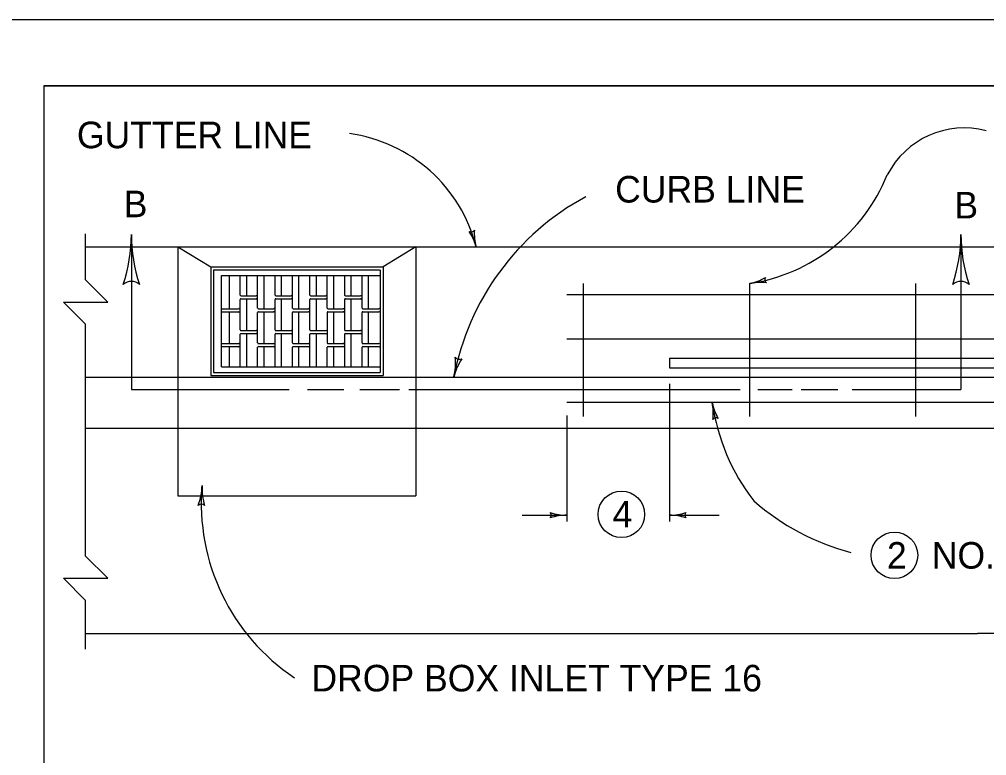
# Model space of a CAD drawing. Extents: x 997.6 to 1036.5, y 998.9 to 1022.4.
# Drawn here: x 1006.82 to 1014.09, y 1016.46 to 1022 of the extents above; entities that cross this region are included whole.
import ezdxf

# ---------------------------------------------------------------- set-up
doc = ezdxf.new("R2010")
doc.units = 0
for name, color, linetype in [('Level 1', 7, 'Continuous'), ('Level 10', 7, 'Continuous'), ('Level 11', 7, 'Continuous'), ('Level 14', 7, 'Continuous'), ('Level 15', 7, 'Continuous'), ('Level 2', 7, 'Continuous'), ('Level 5', 7, 'Continuous')]:
    doc.layers.add(name, color=color, linetype=linetype)

msp = doc.modelspace()

# ---------------------------------------------------------------- linework, layer by layer
at = {"layer": 'Level 1'}
for p, q in [((1007.315, 1020.2887), (1022.7716, 1020.2887)), ((1008.0083, 1020.2887), (1008.0083, 1018.4137)), ((1008.0083, 1020.2887), (1009.8, 1020.2887)), ((1008.0083, 1020.2887), (1008.2559, 1020.1368)), ((1009.8, 1020.2887), (1009.5528, 1020.1368)), ((1009.8, 1020.2887), (1009.8, 1018.4137)), ((1008.2559, 1020.1368), (1009.5528, 1020.1368)), ((1008.2559, 1020.1368), (1008.2559, 1019.3209)), ((1008.2768, 1020.116), (1008.2768, 1019.3418)), ((1008.2768, 1020.116), (1009.5252, 1020.116)), ((1009.532, 1020.116), (1009.532, 1019.3418)), ((1009.5528, 1020.1368), (1009.5528, 1019.3209)), ((1008.3368, 1019.3853), (1008.3368, 1020.0723)), ((1008.3368, 1020.0723), (1009.5252, 1020.0723)), ((1008.3966, 1019.8216), (1008.3966, 1020.0723)), ((1008.4784, 1019.9252), (1008.4784, 1020.0723)), ((1008.5274, 1019.9198), (1008.5274, 1020.0723)), ((1008.6093, 1019.827), (1008.6093, 1020.0723)), ((1008.6583, 1019.8215), (1008.6583, 1020.0723)), ((1008.7401, 1019.9252), (1008.7401, 1020.0723)), ((1008.7892, 1019.9197), (1008.7892, 1020.0723)), ((1008.8711, 1019.827), (1008.8711, 1020.0723)), ((1008.92, 1019.8215), (1008.92, 1020.0723)), ((1009.002, 1019.9252), (1009.002, 1020.0723)), ((1009.0508, 1019.9196), (1009.0508, 1020.0723)), ((1009.1328, 1019.827), (1009.1328, 1020.0723)), ((1009.1816, 1019.8215), (1009.1816, 1020.0723)), ((1009.2638, 1019.9252), (1009.2638, 1020.0723)), ((1009.3126, 1019.9197), (1009.3126, 1020.0723)), ((1009.3945, 1019.827), (1009.3945, 1020.0723)), ((1009.4434, 1019.8216), (1009.4434, 1020.0723)), ((1011.0604, 1019.0118), (1011.0604, 1020.0118)), ((1012.3104, 1019.0118), (1012.3104, 1020.0118)), ((1013.5604, 1019.0118), (1013.5604, 1020.0118)), ((1008.4784, 1019.6634), (1008.4784, 1019.8924)), ((1008.4839, 1019.9198), (1008.5984, 1019.9198)), ((1008.4839, 1019.8978), (1008.5984, 1019.8978)), ((1008.5274, 1019.658), (1008.5274, 1019.8978)), ((1008.7401, 1019.6634), (1008.7401, 1019.8924)), ((1008.7457, 1019.9198), (1008.8602, 1019.9198)), ((1008.7457, 1019.8978), (1008.8602, 1019.8978)), ((1008.7892, 1019.658), (1008.7892, 1019.898)), ((1009.002, 1019.6634), (1009.002, 1019.8924)), ((1009.0073, 1019.9198), (1009.122, 1019.9198)), ((1009.0073, 1019.8978), (1009.122, 1019.8978)), ((1009.0508, 1019.6579), (1009.0508, 1019.8978)), ((1009.2638, 1019.6634), (1009.2638, 1019.8924)), ((1009.2692, 1019.9198), (1009.3837, 1019.9198)), ((1009.2692, 1019.8978), (1009.3837, 1019.8978)), ((1009.3126, 1019.658), (1009.3126, 1019.8979)), ((1010.9354, 1019.9283), (1022.4354, 1019.9283)), ((1008.3368, 1019.8215), (1008.4656, 1019.8215)), ((1008.3368, 1019.7997), (1008.4656, 1019.7997)), ((1008.3966, 1019.5598), (1008.3966, 1019.7997)), ((1008.6093, 1019.5653), (1008.6093, 1019.7943)), ((1008.6148, 1019.8215), (1008.7293, 1019.8215)), ((1008.6148, 1019.7997), (1008.7293, 1019.7997)), ((1008.6583, 1019.5598), (1008.6583, 1019.7997)), ((1008.8711, 1019.5653), (1008.8711, 1019.7943)), ((1008.8766, 1019.8215), (1008.991, 1019.8215)), ((1008.8766, 1019.7997), (1008.991, 1019.7997)), ((1008.92, 1019.5598), (1008.92, 1019.7997)), ((1009.1328, 1019.7943), (1009.1328, 1019.5653)), ((1009.1383, 1019.8215), (1009.2528, 1019.8215)), ((1009.1383, 1019.7997), (1009.2528, 1019.7997)), ((1009.1816, 1019.5598), (1009.1816, 1019.7997)), ((1009.3945, 1019.5653), (1009.3945, 1019.7943)), ((1009.4, 1019.8215), (1009.52, 1019.8215)), ((1009.4, 1019.7997), (1009.52, 1019.7997)), ((1009.4434, 1019.5598), (1009.4434, 1019.7997)), ((1008.4839, 1019.6579), (1008.5984, 1019.6579)), ((1008.7457, 1019.6579), (1008.8602, 1019.6579)), ((1009.0073, 1019.6579), (1009.122, 1019.6579)), ((1009.2692, 1019.6579), (1009.3837, 1019.6579)), ((1008.4784, 1019.3853), (1008.4784, 1019.6307)), ((1008.4839, 1019.6362), (1008.5984, 1019.6362)), ((1008.5274, 1019.3853), (1008.5274, 1019.6361)), ((1008.7401, 1019.3853), (1008.7401, 1019.6307)), ((1008.7457, 1019.6362), (1008.8602, 1019.6362)), ((1008.7892, 1019.3853), (1008.7892, 1019.6363)), ((1009.002, 1019.3853), (1009.002, 1019.6307)), ((1009.0073, 1019.6362), (1009.122, 1019.6362)), ((1009.0508, 1019.3853), (1009.0508, 1019.6361)), ((1009.2638, 1019.3853), (1009.2638, 1019.6307)), ((1009.2692, 1019.6362), (1009.3837, 1019.6362)), ((1009.3126, 1019.3853), (1009.3126, 1019.6361)), ((1010.9354, 1019.5956), (1022.4354, 1019.5956)), ((1008.3368, 1019.5598), (1008.4676, 1019.5598)), ((1008.3368, 1019.5379), (1008.4656, 1019.5379)), ((1008.3966, 1019.3853), (1008.3966, 1019.5379)), ((1008.6093, 1019.3853), (1008.6093, 1019.5325)), ((1008.6148, 1019.5598), (1008.7293, 1019.5598)), ((1008.6148, 1019.5379), (1008.7293, 1019.5379)), ((1008.6583, 1019.3853), (1008.6583, 1019.5378)), ((1008.8711, 1019.3853), (1008.8711, 1019.5325)), ((1008.8766, 1019.5598), (1008.991, 1019.5598)), ((1008.8766, 1019.5379), (1008.991, 1019.5379)), ((1008.92, 1019.3853), (1008.92, 1019.5379)), ((1009.1328, 1019.3853), (1009.1328, 1019.5325)), ((1009.1383, 1019.5598), (1009.2528, 1019.5598)), ((1009.1383, 1019.5379), (1009.2528, 1019.5379)), ((1009.1816, 1019.3853), (1009.1816, 1019.5381)), ((1009.3945, 1019.3853), (1009.3945, 1019.5325)), ((1009.4, 1019.5598), (1009.52, 1019.5598)), ((1009.4, 1019.5379), (1009.52, 1019.5379)), ((1009.4434, 1019.3853), (1009.4434, 1019.5378)), ((1007.315, 1018.2108), (1007.315, 1019.4553)), ((1011.7063, 1019.4497), (1021.6646, 1019.4497)), ((1011.7063, 1019.4497), (1011.7063, 1019.3768)), ((1008.3368, 1019.3853), (1009.5252, 1019.3853)), ((1011.7063, 1019.3768), (1021.6646, 1019.3768)), ((1007.315, 1019.3082), (1022.7716, 1019.3082)), ((1008.2559, 1019.3209), (1009.5528, 1019.3209)), ((1008.2768, 1019.3418), (1009.532, 1019.3418)), ((1011.7063, 1019.2581), (1011.7063, 1018.2206)), ((1012.3104, 1019.0118), (1012.3104, 1019.2336)), ((1010.9354, 1019.1187), (1022.4354, 1019.1187)), ((1010.9354, 1019.0186), (1010.9354, 1018.2206)), ((1007.315, 1018.9248), (1022.7716, 1018.9248)), ((1008.0083, 1018.4137), (1009.8, 1018.4137)), ((1010.5988, 1018.2686), (1010.9354, 1018.2686)), ((1011.7063, 1018.2686), (1012.0819, 1018.2686)), ((1007.315, 1017.3773), (1014.023, 1017.3773))]:
    msp.add_line(p, q, dxfattribs=at)
for points in [[(1007.315, 1019.4553), (1007.315, 1019.7053), (1007.1483, 1019.872), (1007.4817, 1019.872), (1007.315, 1020.0387), (1007.315, 1020.3864)], [(1007.315, 1017.2597), (1007.315, 1017.6273), (1007.1483, 1017.7941), (1007.4817, 1017.7941), (1007.315, 1017.9608), (1007.315, 1018.2108)], [(1015.6897, 1017.3773), (1015.1897, 1017.3773), (1014.8563, 1017.044), (1014.8563, 1017.7107), (1014.523, 1017.3773), (1014.023, 1017.3773)]]:
    msp.add_lwpolyline(points, dxfattribs=at)
for centre in [(1011.3454, 1018.275), (1013.3991, 1017.9669)]:
    msp.add_circle(centre, 0.175, dxfattribs=at)
for centre, radius, start, end in [((1008.4839, 1019.9251), 0.00545, 180, 270), ((1008.4839, 1019.8924), 0.00545, 90, 180), ((1008.5984, 1019.9251), 0.00545, 270, 0), ((1008.5984, 1019.8924), 0.00545, 0, 90), ((1008.7457, 1019.9251), 0.00545, 180, 270), ((1008.7457, 1019.8924), 0.00545, 90, 180), ((1008.8602, 1019.9251), 0.00545, 270, 0), ((1008.8602, 1019.8924), 0.00545, 0, 90), ((1009.0074, 1019.9251), 0.00545, 180, 270), ((1009.0074, 1019.8924), 0.00545, 90, 180), ((1009.1219, 1019.9251), 0.00545, 270, 0), ((1009.1219, 1019.8924), 0.00545, 0, 90), ((1009.2691, 1019.9251), 0.00545, 180, 270), ((1009.2691, 1019.8924), 0.00545, 90, 180), ((1009.3836, 1019.9251), 0.00545, 270, 0), ((1009.3836, 1019.8924), 0.00545, 0, 90), ((1008.4657, 1019.8288), 0.00734, 270, 0), ((1008.4657, 1019.7924), 0.00734, 0, 90), ((1008.6148, 1019.827), 0.00545, 180, 270), ((1008.6148, 1019.7942), 0.00545, 90, 180), ((1008.7293, 1019.827), 0.00545, 270, 0), ((1008.7293, 1019.7942), 0.00545, 0, 90), ((1008.8765, 1019.827), 0.00545, 180, 270), ((1008.8765, 1019.7942), 0.00545, 90, 180), ((1008.991, 1019.827), 0.00545, 270, 0), ((1008.991, 1019.7942), 0.00545, 0, 90), ((1009.1383, 1019.827), 0.00545, 180, 270), ((1009.1383, 1019.7942), 0.00545, 90, 180), ((1009.2528, 1019.827), 0.00545, 270, 0), ((1009.2528, 1019.7942), 0.00545, 0, 90), ((1009.4, 1019.827), 0.00545, 180, 270), ((1009.4, 1019.7942), 0.00545, 90, 180), ((1009.52, 1019.827), 0.00545, 270, 0), ((1009.52, 1019.7942), 0.00545, 0, 90), ((1008.4839, 1019.6634), 0.00545, 180, 270), ((1008.5984, 1019.6634), 0.00545, 270, 0), ((1008.7457, 1019.6634), 0.00545, 180, 270), ((1008.8602, 1019.6634), 0.00545, 270, 0), ((1009.0074, 1019.6634), 0.00545, 180, 270), ((1009.1219, 1019.6634), 0.00545, 270, 0), ((1009.2691, 1019.6634), 0.00545, 180, 270), ((1009.3836, 1019.6634), 0.00545, 270, 0), ((1008.4839, 1019.6307), 0.00545, 90, 180), ((1008.5984, 1019.6307), 0.00545, 0, 90), ((1008.7457, 1019.6307), 0.00545, 90, 180), ((1008.8602, 1019.6307), 0.00545, 0, 90), ((1009.0074, 1019.6307), 0.00545, 90, 180), ((1009.1219, 1019.6307), 0.00545, 0, 90), ((1009.2691, 1019.6307), 0.00545, 90, 180), ((1009.3836, 1019.6307), 0.00545, 0, 90), ((1008.4657, 1019.5306), 0.00734, 0, 90), ((1008.4676, 1019.5652), 0.00545, 270, 0), ((1008.6148, 1019.5652), 0.00545, 180, 270), ((1008.6148, 1019.5325), 0.00545, 90, 180), ((1008.7293, 1019.5652), 0.00545, 270, 0), ((1008.7293, 1019.5325), 0.00545, 0, 90), ((1008.8765, 1019.5652), 0.00545, 180, 270), ((1008.8765, 1019.5325), 0.00545, 90, 180), ((1008.991, 1019.5652), 0.00545, 270, 0), ((1008.991, 1019.5325), 0.00545, 0, 90), ((1009.1383, 1019.5652), 0.00545, 180, 270), ((1009.1383, 1019.5325), 0.00545, 90, 180), ((1009.2528, 1019.5652), 0.00545, 270, 0), ((1009.2528, 1019.5325), 0.00545, 0, 90), ((1009.4, 1019.5652), 0.00545, 180, 270), ((1009.4, 1019.5325), 0.00545, 90, 180), ((1009.52, 1019.5652), 0.00545, 270, 0), ((1009.52, 1019.5325), 0.00545, 0, 90), ((1013.5734, 1019.3321), 1.5594, 187.99743, 217.80097), ((1012.412, 1019.1896), 0.39, 191.00593, 209.67472), ((1012.412, 1019.1896), 0.39, 190.99371, 191.00593), ((1011.6463, 1019.0407), 0.39, 352.35309, 10.99982), ((1012.0574, 1018.9696), 0.0312, 59.78053, 141.89722), ((1013.5443, 1019.7559), 1.8304, 228.91122, 255.00227), ((1010.7871, 1018.2686), 0.0312, 318.7746, 40.89129), ((1010.9354, 1017.8786), 0.39, 90, 108.66878), ((1010.9354, 1018.6586), 0.39, 251.34716, 269.99389), ((1010.9354, 1017.8786), 0.39, 89.98778, 90), ((1011.7063, 1018.6586), 0.39, 269.98778, 270), ((1011.7063, 1018.6586), 0.39, 270, 288.66878), ((1011.7063, 1017.8786), 0.39, 71.34716, 89.99389), ((1011.8546, 1018.2685), 0.0312, 138.7746, 220.89129)]:
    msp.add_arc(centre, radius, start, end, dxfattribs=at)
at = {"layer": 'Level 10'}
msp.add_line((1007, 1021.5), (1035.5, 1021.5), dxfattribs=at)
at = {"layer": 'Level 11'}
msp.add_lwpolyline([(1007, 1000.5), (1035.5, 1000.5), (1035.5, 1021.5), (1007, 1021.5)], close=True, dxfattribs=at)
at = {"layer": 'Level 14'}
msp.add_line((1000, 1022), (1036, 1022), dxfattribs=at)
at = {"layer": 'Level 15'}
for p, q in [((1007.6592, 1020.3803), (1007.6592, 1019.2138)), ((1013.8991, 1020.3803), (1013.8991, 1019.2138)), ((1007.6592, 1019.2138), (1008.8458, 1019.2138)), ((1008.9833, 1019.2138), (1009.2585, 1019.2138)), ((1009.3789, 1019.2138), (1009.6758, 1019.2138)), ((1009.7459, 1019.2138), (1012.2395, 1019.2138)), ((1012.3713, 1019.2138), (1012.6293, 1019.2138)), ((1012.6981, 1019.2138), (1012.9733, 1019.2138)), ((1013.0822, 1019.2138), (1013.8991, 1019.2138))]:
    msp.add_line(p, q, dxfattribs=at)
at = {"layer": 'Level 2'}
for centre, radius, start, end in [((1013.9253, 1020.5308), 0.6522, 75.39304, 152.77569), ((1009.1423, 1020.0048), 1.1462, 14.34077, 82.12934), ((1012.1096, 1021.33), 1.3333, 278.6618, 337.93857), ((1006.4873, 1020.3803), 1.1719, 341.34716, 359.99389), ((1008.831, 1020.3803), 1.1719, 179.98778, 180), ((1008.831, 1020.3803), 1.1719, 180, 198.66878), ((1010.2137, 1020.432), 0.0312, 244.04143, 326.15812), ((1009.8759, 1020.1858), 0.3906, 15.26683, 33.93561), ((1010.6296, 1020.3915), 0.3906, 176.61399, 195.26072), ((1012.7272, 1020.3803), 1.1719, 341.34716, 359.99389), ((1015.071, 1020.3803), 1.1719, 179.98778, 180), ((1015.071, 1020.3803), 1.1719, 180, 198.66878), ((1009.8759, 1020.1858), 0.3906, 15.2546, 15.26683), ((1007.659, 1019.9347), 0.0938, 48.7746, 130.89129), ((1012.2313, 1020.3944), 0.3906, 281.66675, 281.67897), ((1012.2313, 1020.3944), 0.3906, 281.67897, 300.34776), ((1012.3895, 1019.6293), 0.3906, 83.02613, 101.67286), ((1012.4559, 1020.0419), 0.0312, 150.45357, 232.57026), ((1013.899, 1019.9347), 0.0938, 48.7746, 130.89129)]:
    msp.add_arc(centre, radius, start, end, dxfattribs=at)
at = {"layer": 'Level 5'}
for centre, radius, start, end in [((1012.0072, 1018.943), 1.9568, 118.36376, 169.28815), ((1009.6291, 1019.4178), 0.4687, 346.28034, 4.94912), ((1010.5399, 1019.1955), 0.4687, 147.62749, 166.27423), ((1010.1268, 1019.4798), 0.0375, 215.05493, 297.17163), ((1009.6291, 1019.4178), 0.4687, 346.26811, 346.28034), ((1007.7226, 1018.5075), 0.4688, 339.37622, 358.02295), ((1009.7593, 1018.3553), 1.5741, 175.04014, 236.28975), ((1008.6596, 1018.4753), 0.4688, 178.02906, 196.69784), ((1008.6596, 1018.4753), 0.4688, 178.01684, 178.02906), ((1008.1849, 1018.3133), 0.0375, 46.80366, 128.92035)]:
    msp.add_arc(centre, radius, start, end, dxfattribs=at)

# ---------------------------------------------------------------- texts
at = {"layer": 'Level 1'}
for s, p in [('GUTTER LINE', (1007.2496, 1021.0301)), ('CURB LINE ', (1011.2984, 1020.6214)), ('4', (1011.2788, 1018.1768)), ('2', (1013.3428, 1017.8663)), ('NO. 5 BARS EQUALLY SPACED', (1013.6803, 1017.8667)), ('DROP BOX INLET TYPE 16', (1009.0138, 1016.9426))]:
    msp.add_text(s, height=0.2, dxfattribs=at).set_placement(p)
at = {"layer": 'Level 15'}
for p in [(1007.6018, 1020.511), (1013.85, 1020.5016)]:
    msp.add_text('B', height=0.2, dxfattribs=at).set_placement(p)

doc.saveas('drawing.dxf')
